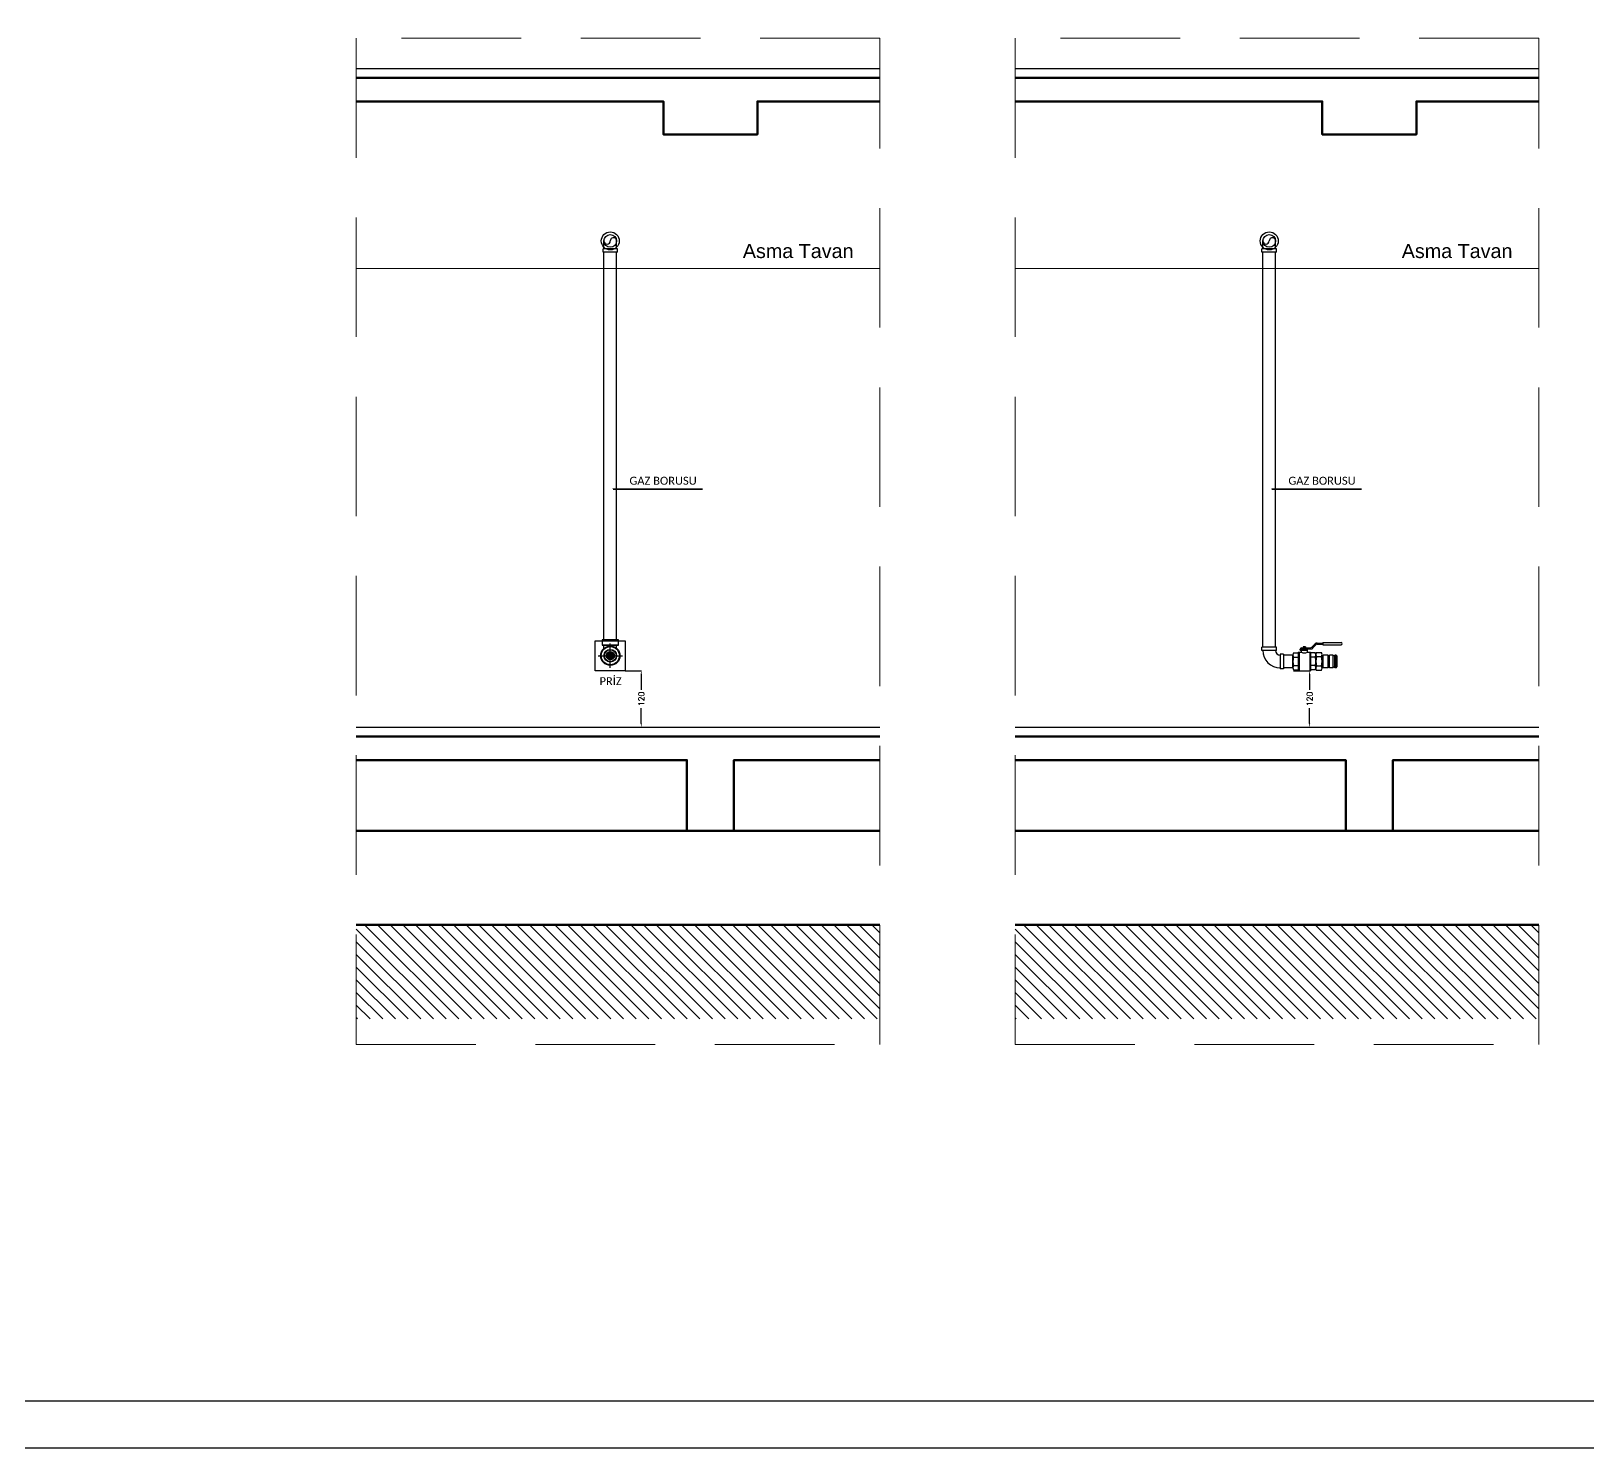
# Model space of a CAD drawing. Header units: centimetres. Extents: x 392964 to 515689, y 49661 to 58661.
# Drawn here: x 504907 to 508215, y 49661 to 52673 of the extents above; entities that cross this region are included whole.
import ezdxf

# ---------------------------------------------------------------- set-up
doc = ezdxf.new("R2010")
doc.units = ezdxf.units.CM
doc.linetypes.add('DASHED', pattern=[19.05, 12.7, -6.35])
doc.layers.get('0').update_dxf_attribs({"lineweight": 9})
for name, color, linetype, lineweight in [('---___EB_draft02_tasiyici', 5, 'Continuous', 50), ('0-KRCN-SHT-DETAY-YAZI', 71, 'Continuous', 35), ('0-KRCN-Z-ANTET', 71, 'Continuous', 30), ('0-KRCN-ÖLÇÜ', 11, 'Continuous', 25), ('_MDS_BORU_22.00X1.00_BASINÇLI HAVA', 5, 'Continuous', 30)]:
    doc.layers.add(name, color=color, linetype=linetype, lineweight=lineweight)
for name, color, linetype in [('---___EB_draft03_gorunus', 8, 'Continuous'), ('---___EB_draft04_yazi', 8, 'Continuous'), ('---___EB_draft05_ht_zemin', 8, 'Continuous'), ('-M-VALVE', 7, 'Continuous'), ('RAKOR02', 132, 'Continuous'), ('vana-kuresel02', 2, 'Continuous')]:
    doc.layers.add(name, color=color, linetype=linetype)
doc.styles.add('KATMAN YAZI STİLİ', font='calibri.ttf')
doc.styles.add('Normal', font='arial.ttf')
doc.styles.add('RADYATOR', font='romans.shx')
doc.dimstyles.new('Detay Olcu', dxfattribs={"dimtxt": 18, "dimasz": 15, "dimexe": 0.18, "dimexo": 0.0625, "dimgap": 10, "dimtad": 2, "dimtih": 1, "dimtoh": 1, "dimdec": 0, "dimzin": 0, "dimdsep": 46, "dimtxsty": 'RADYATOR', "dimcen": 0.09, "dimadec": 0, "dimazin": 0, "dimtfac": 1, "dimtdec": 0, "dimtofl": 0, "dimtmove": 0, "dimatfit": 3, "dimfxl": 1, "dimtolj": 1, "dimtzin": 0, "dimarcsym": 0})

# ---------------------------------------------------------------- blocks, each defined once
blk = doc.blocks.new('G$C63E5540C')
at = {"layer": '-M-VALVE', "color": 7}
for p, q in [((-4, 0), (4.1, 0)), ((-0.59, 0.46), (-0.59, -0.45)), ((-0.21, 1.37), (-0.21, 1.1)), ((0, -4.05), (0, 4.05)), ((0.21, 1.37), (0.21, 1.1)), ((0.59, 0.46), (0.59, -0.45))]:
    blk.add_line(p, q, dxfattribs=at)
blk.add_lwpolyline([(-5, 5), (5, 5), (5, -5), (-5, -5)], close=True, dxfattribs=at)
for radius in [3.23, 3.02, 3.02, 2.11, 2.11, 2.01, 2, 1.39, 1.12, 0.808, 0.742, 0.528, 0.449, 0.277, 0.00284]:
    blk.add_circle((0, 0), radius, dxfattribs=at)
for radius, start, end in [(0.627, 20.1809, 159.8191), (0.594, 7.7463, 172.2537), (0.594, 187.7463, 352.2537), (0.627, 200.1809, 339.8191)]:
    blk.add_arc((0, 0), radius, start, end, dxfattribs=at)
for points in [[(-0.25, -0.12), (-0.24, -0.12), (-0.24, -0.11), (-0.23, -0.1), (-0.23, -0.09), (-0.22, -0.07), (-0.22, -0.06), (-0.21, -0.03), (-0.21, -0.01), (-0.21, 0.02), (-0.21, 0.03), (-0.22, 0.06), (-0.22, 0.08), (-0.23, 0.1), (-0.23, 0.11), (-0.24, 0.12), (-0.24, 0.12), (-0.25, 0.13)], [(0.25, 0.13), (0.24, 0.12), (0.24, 0.12), (0.23, 0.11), (0.23, 0.1), (0.22, 0.08), (0.21, 0.06), (0.21, 0.03), (0.21, 0.02), (0.21, -0.01), (0.21, -0.03), (0.21, -0.06), (0.22, -0.07), (0.23, -0.09), (0.23, -0.1), (0.24, -0.11), (0.24, -0.12), (0.25, -0.12)]]:
    blk.add_open_spline(points, degree=3, knots=[1.48617, 1.48617, 1.48617, 1.48617, 1.618518, 1.618518, 1.842375, 1.842375, 2.168854, 2.168854, 2.495334, 2.495334, 2.821813, 2.821813, 3.148293, 3.148293, 3.372149, 3.372149, 3.504498, 3.504498, 3.504498, 3.504498], dxfattribs=at)
blk = doc.blocks.new('*U18')
at = {"color": 8}
blk.add_circle((0, 0), 3.05, dxfattribs=at)
at = {"color": 0}
blk.add_circle((0, 0), 2.15, dxfattribs=at)
for centre, start, end in [((0, 1.07), 90, 270), ((0, -1.08), 270, 90)]:
    blk.add_arc(centre, 1.07, start, end, dxfattribs=at)
blk = doc.blocks.new('*D20')
at = {"layer": '0-KRCN-ÖLÇÜ', "color": 0, "lineweight": -2, "transparency": 16777216}
for p, q in [((506169.9, 51313.2), (506204, 51313.2)), ((506203.8, 51305.7), (506203.8, 51272.7)), ((506203.8, 51200.6), (506203.8, 51233.5)), ((506169.9, 51193.1), (506204, 51193.1))]:
    blk.add_line(p, q, dxfattribs=at)
at = {"layer": '0-KRCN-ÖLÇÜ', "color": 0, "transparency": 16777216}
for points in [[(506205.1, 51305.7), (506202.6, 51305.7), (506203.8, 51313.2)], [(506202.6, 51200.6), (506205.1, 51200.6), (506203.8, 51193.1)]]:
    blk.add_solid(points, dxfattribs=at)
at = {"layer": 'Defpoints', "color": 0, "transparency": 16777216}
for p in [(506169.8, 51313.2), (506203.8, 51313.2), (506169.8, 51193.1)]:
    blk.add_point(p, dxfattribs=at)
at = {"layer": '0-KRCN-ÖLÇÜ', "color": 0, "ltscale": 3, "transparency": 16777216, "insert": (506203.8, 51253.1), "char_height": 12, "attachment_point": 5, "rotation": 90, "style": 'RADYATOR'}
blk.add_mtext('\\A1;120', dxfattribs=at)
blk = doc.blocks.new('*D94')
at = {"layer": '0-KRCN-ÖLÇÜ', "color": 0, "lineweight": -2, "transparency": 16777216}
for p, q in [((507589.9, 51313.2), (507624, 51313.2)), ((507623.8, 51305.7), (507623.8, 51272.7)), ((507623.8, 51200.6), (507623.8, 51233.5)), ((507589.9, 51193.1), (507624, 51193.1))]:
    blk.add_line(p, q, dxfattribs=at)
at = {"layer": '0-KRCN-ÖLÇÜ', "color": 0, "transparency": 16777216}
for points in [[(507625.1, 51305.7), (507622.6, 51305.7), (507623.8, 51313.2)], [(507622.6, 51200.6), (507625.1, 51200.6), (507623.8, 51193.1)]]:
    blk.add_solid(points, dxfattribs=at)
at = {"layer": 'Defpoints', "color": 0, "transparency": 16777216}
for p in [(507589.8, 51313.2), (507623.8, 51313.2), (507589.8, 51193.1)]:
    blk.add_point(p, dxfattribs=at)
at = {"layer": '0-KRCN-ÖLÇÜ', "color": 0, "ltscale": 3, "transparency": 16777216, "insert": (507623.8, 51253.1), "char_height": 12, "attachment_point": 5, "rotation": 90, "style": 'RADYATOR'}
blk.add_mtext('\\A1;120', dxfattribs=at)
blk = doc.blocks.new('VKR32-Y')
at = {"layer": 'vana-kuresel02', "ltscale": 0.2}
for p, q in [((66.8, 50.2), (78.6, 61.9)), ((69.6, 47.4), (81.4, 59.1)), ((86, 65), (105.8, 65)), ((86, 61), (105.8, 61)), ((105.8, 67), (170.5, 67)), ((105.8, 59), (170.5, 59)), ((0, -22.5), (0, 22.5)), ((2, 30), (18.5, 30)), ((18.5, 32.9), (18.5, -32.9)), ((18.5, 32.9), (29.9, 32.9)), ((25.7, 40.1), (25.7, 43)), ((29.6, 41.4), (29.6, 43)), ((29.9, 32.9), (29.9, 40.1)), ((31, 44.3), (31, 48.2)), ((31, 48.2), (62.2, 48.2)), ((31, 44.3), (62.2, 44.3)), ((32.5, 44), (48.4, 44)), ((32.5, 41.4), (32.5, 44)), ((48.4, 41.4), (48.4, 44)), ((51, 32.9), (51, 41.4)), ((51, 32.9), (62.4, 32.9)), ((62.4, 32.9), (62.4, -32.9)), ((78.9, 30), (62.4, 30)), ((80.9, -22.5), (80.9, 22.5)), ((2, -30), (18.5, -30)), ((18.5, -32.9), (62.4, -32.9)), ((78.9, -30), (62.4, -30))]:
    blk.add_line(p, q, dxfattribs=at)
at = {"layer": 'vana-kuresel02', "ltscale": 0.5}
blk.add_line((105.8, 67), (105.8, 59), dxfattribs=at)
at = {"layer": 'vana-kuresel02', "color": 155, "linetype": 'Continuous', "ltscale": 0.01}
for p, q in [((2, 15), (18.5, 15)), ((21.4, 32.9), (21.4, -32.9)), ((25.7, 41.4), (51, 41.4)), ((25.7, 40.1), (51, 40.1)), ((32.5, 41.4), (48.4, 41.4)), ((36.5, 51.2), (36.5, 48.2)), ((37.5, 51.5), (43.5, 51.5)), ((38.5, 51.2), (38.5, 48.2)), ((42.5, 51.2), (42.5, 48.2)), ((44.5, 51.2), (44.5, 48.2)), ((59.6, 32.9), (59.6, -32.9)), ((78.9, 15), (62.4, 15)), ((2, -15), (18.5, -15)), ((78.9, -15), (62.4, -15))]:
    blk.add_line(p, q, dxfattribs=at)
at = {"layer": 'vana-kuresel02', "ltscale": 0.2}
for centre, radius, start, end in [((86, 54.4), 10.6, 90, 135), ((86, 54.4), 6.6, 90, 135), ((170.5, 63), 3.98, 270, 90), ((15.1, 22.5), 15.1, 150.1372, 180), ((31, 43), 5.28, 90, 180), ((31, 43), 1.32, 90, 180), ((40.5, 53), 22.7, 242.2972, 297.7028), ((62.2, 54.8), 6.6, 270, 315), ((62.2, 54.8), 10.6, 270, 315), ((65.9, 22.5), 15.1, 0, 29.8628), ((15.1, -22.5), 15.1, 180, 209.8628), ((65.9, -22.5), 15.1, 330.1372, 0)]:
    blk.add_arc(centre, radius, start, end, dxfattribs=at)
at = {"layer": 'vana-kuresel02', "color": 155, "linetype": 'Continuous', "ltscale": 0.01}
for centre, radius, start, end in [((15.1, 22.5), 15.1, 180, 209.8628), ((57.2, 0), 57.2, 164.8107, 195.1893), ((37.5, 49.9), 1.66, 52.8162, 127.1838), ((40.5, 45.4), 6.13, 70.9056, 109.0944), ((43.5, 49.9), 1.66, 52.8162, 127.1838), ((65.9, 22.5), 15.1, 330.1372, 0), ((23.7, 0), 57.2, 344.8107, 15.1893), ((15.1, -22.5), 15.1, 150.1372, 180), ((65.9, -22.5), 15.1, 0, 29.8628)]:
    blk.add_arc(centre, radius, start, end, dxfattribs=at)
blk = doc.blocks.new('A$C6A0AA91C')
at = {"layer": 'RAKOR02', "ltscale": 0.2}
for p, q in [((0, -14.6), (0, 14.2)), ((1.2, 19.1), (12, 19.1)), ((1.2, 10.1), (12, 10.1)), ((13.2, -14.6), (13.2, 14.2)), ((13.2, -14.2), (13.2, 14.2)), ((15.7, 13.5), (13.2, 11)), ((13.2, -11), (13.2, 11)), ((26, 13.5), (15.7, 13.5)), ((15.7, -13.5), (15.7, 13.5)), ((26, -13.5), (26, 13.5)), ((29, 12), (26, 12)), ((37, 13.5), (29, 13.5)), ((29, -13.5), (29, 13.5)), ((37, -13.5), (37, 13.5)), ((40, 12), (37, 12)), ((43, 13.5), (40, 13.5)), ((40, -13.5), (40, 13.5)), ((43, -13.5), (43, 13.5)), ((43, 13.5), (45.5, 11)), ((45.5, -11), (45.5, 11)), ((12, -10.1), (1.2, -10.1)), ((12, -19.1), (1.2, -19.1)), ((15.7, -13.5), (13.2, -11)), ((26, -13.5), (15.7, -13.5)), ((29, -12), (26, -12)), ((37, -13.5), (29, -13.5)), ((40, -12), (37, -12)), ((43, -13.5), (40, -13.5)), ((43, -13.5), (45.5, -11))]:
    blk.add_line(p, q, dxfattribs=at)
for centre, radius, start, end in [((9, 14.6), 9.04, 150.1372, 209.8628), ((42.7, 0), 42.7, 166.3823, 193.6177), ((4.2, 14.6), 9.04, 330.1372, 29.8628), ((-29.5, 0), 42.7, 346.3823, 13.6177), ((9, -14.6), 9.04, 150.1372, 209.8628), ((4.2, -14.6), 9.04, 330.1372, 29.8628)]:
    blk.add_arc(centre, radius, start, end, dxfattribs=at)

msp = doc.modelspace()

# ---------------------------------------------------------------- hatches: boundary and pattern name
at = {"layer": '---___EB_draft05_ht_zemin'}
h = msp.add_hatch(dxfattribs=at)
h.set_pattern_fill('LINE', color=256, scale=6, angle=135)
h.set_pattern_definition([(135, (-35053.464, 127172.372), (-13.4703842, -13.4703842), [])])
h.paths.add_polyline_path([(506710.6, 50573.1), (506710.6, 50773.1), (505598.2, 50773.1), (505598.2, 50573.1)])
h = msp.add_hatch(dxfattribs=at)
h.set_pattern_fill('LINE', color=256, scale=6, angle=135)
h.set_pattern_definition([(135, (-33653.464, 127172.372), (-13.4703842, -13.4703842), [])])
h.paths.add_polyline_path([(508110.6, 50573.1), (508110.6, 50773.1), (506998.2, 50773.1), (506998.2, 50573.1)])

# ---------------------------------------------------------------- linework, layer by layer
at = {"layer": '---___EB_draft02_tasiyici'}
for points in [[(505598.2, 52573.1), (506710.6, 52573.1)], [(506998.2, 52573.1), (508110.6, 52573.1)], [(506710.6, 52523.1), (506450.7, 52523.1), (506450.7, 52453.1), (506250.7, 52453.1), (506250.7, 52523.1), (505598.2, 52523.1)], [(508110.6, 52523.1), (507850.7, 52523.1), (507850.7, 52453.1), (507650.7, 52453.1), (507650.7, 52523.1), (506998.2, 52523.1)], [(505598.2, 51173.1), (506710.6, 51173.1)], [(506998.2, 51173.1), (508110.6, 51173.1)], [(506710.6, 51123.1), (506400.7, 51123.1), (506400.7, 50973.1), (506300.7, 50973.1), (506300.7, 51123.1), (505598.2, 51123.1)], [(508110.6, 51123.1), (507800.7, 51123.1), (507800.7, 50973.1), (507700.7, 50973.1), (507700.7, 51123.1), (506998.2, 51123.1)], [(505598.2, 50973.1), (506710.6, 50973.1)], [(506998.2, 50973.1), (508110.6, 50973.1)], [(506710.6, 50773.1), (505598.2, 50773.1)], [(508110.6, 50773.1), (506998.2, 50773.1)]]:
    msp.add_lwpolyline(points, dxfattribs=at)
at = {"layer": '---___EB_draft03_gorunus'}
for p, q in [((505598.2, 51193.1), (506710.6, 51193.1)), ((506998.2, 51193.1), (508110.6, 51193.1))]:
    msp.add_line(p, q, dxfattribs=at)
for points in [[(505598.2, 52593.1), (506710.6, 52593.1)], [(506998.2, 52593.1), (508110.6, 52593.1)]]:
    msp.add_lwpolyline(points, dxfattribs=at)
at = {"linetype": 'ByBlock', "ltscale": 3}
for p, q in [((505598.2, 52168.1), (506710.6, 52168.1)), ((506998.2, 52168.1), (508110.6, 52168.1))]:
    msp.add_line(p, q, dxfattribs=at)
at = {"linetype": 'DASHED', "ltscale": 20}
for points in [[(505598.2, 50518.4), (506710.6, 50518.4), (506710.6, 52657.5), (505598.2, 52657.5)], [(506998.2, 50518.4), (508110.6, 50518.4), (508110.6, 52657.5), (506998.2, 52657.5)]]:
    msp.add_lwpolyline(points, close=True, dxfattribs=at)
at = {"layer": '0-KRCN-SHT-DETAY-YAZI'}
for points in [[(506143.9, 51699.1), (506143.9, 51699.1), (506333.9, 51699.1)], [(507543.9, 51699.1), (507543.9, 51699.1), (507733.9, 51699.1)]]:
    msp.add_lwpolyline(points, dxfattribs=at)
at = {"layer": '0-KRCN-Z-ANTET'}
for points in [[(392964.1, 49661.3), (515688.8, 49661.3), (515688.8, 58661.3), (392964.1, 58661.3)], [(503064.1, 49761.3), (513498.8, 49761.3), (513498.8, 58561.3), (503064.1, 58561.3)]]:
    msp.add_lwpolyline(points, close=True, dxfattribs=at)
at = {"layer": '_MDS_BORU_22.00X1.00_BASINÇLI HAVA', "linetype": 'Continuous', "ltscale": 80}
for p, q in [((506124.6, 52209.8), (506124.6, 52226.7)), ((506151.5, 52209.8), (506151.5, 52226.7)), ((507524.6, 52209.8), (507524.6, 52226.7)), ((507551.5, 52209.8), (507551.5, 52226.7)), ((506122.5, 52202.8), (506122.5, 52209.8)), ((506153.5, 52209.8), (506122.5, 52209.8)), ((506153.5, 52202.8), (506122.5, 52202.8)), ((506124.6, 51378.4), (506124.6, 52202.8)), ((506151.5, 51378.4), (506151.5, 52202.8)), ((506153.5, 52202.8), (506153.5, 52209.8)), ((507522.5, 52202.8), (507522.5, 52209.8)), ((507553.5, 52209.8), (507522.5, 52209.8)), ((507553.5, 52202.8), (507522.5, 52202.8)), ((507524.6, 51363.4), (507524.6, 52202.8)), ((507551.5, 51363.4), (507551.5, 52202.8)), ((507553.5, 52202.8), (507553.5, 52209.8)), ((506120.7, 51378.4), (506120.7, 51367.3)), ((506155.3, 51378.4), (506120.7, 51378.4)), ((506120.7, 51367.3), (506155.3, 51367.3)), ((506153.5, 51367.3), (506122.6, 51367.3)), ((506124.6, 51360.7), (506124.6, 51367.3)), ((506151.5, 51360.7), (506151.5, 51367.3)), ((506155.3, 51367.3), (506155.3, 51378.4)), ((507522.5, 51356.3), (507522.5, 51363.4)), ((507553.5, 51363.4), (507522.5, 51363.4)), ((507553.5, 51356.3), (507522.5, 51356.3)), ((507553.5, 51356.3), (507553.5, 51363.4)), ((507568.5, 51348.4), (507561.5, 51348.4)), ((507561.5, 51348.4), (507561.5, 51317.4)), ((507568.5, 51348.4), (507568.5, 51317.4)), ((507588.5, 51346.3), (507568.5, 51346.3)), ((507568.5, 51317.4), (507561.5, 51317.4)), ((507588.5, 51319.4), (507568.5, 51319.4))]:
    msp.add_line(p, q, dxfattribs=at)
for radius in [37, 10]:
    msp.add_arc((507561.5, 51356.3), radius, 180, 270, dxfattribs=at)

# ---------------------------------------------------------------- block references
at = {"layer": '-M-VALVE', "color": 7, "xscale": 6.382564499080188, "yscale": 6.382564499080188, "zscale": 6.382564499080188}
msp.add_blockref('G$C63E5540C', (506138, 51345), dxfattribs=at)
at = {"layer": '_MDS_BORU_22.00X1.00_BASINÇLI HAVA', "linetype": 'Continuous', "ltscale": 80, "xscale": 6.269057039775622, "yscale": 6.269057039775622, "zscale": 6.269057039775622, "rotation": 89.99999999999999}
for p in [(506138, 52226.7), (507538, 52226.7)]:
    msp.add_blockref('*U18', p, dxfattribs=at)
at = {"layer": 'vana-kuresel02', "ltscale": 0.5, "xscale": 0.6000000000000001, "yscale": 0.6000000000000001, "zscale": 0.6000000000000001}
msp.add_blockref('VKR32-Y', (507588.5, 51332.9), dxfattribs=at)
at = {"layer": 'vana-kuresel02', "ltscale": 0.5}
msp.add_blockref('A$C6A0AA91C', (507637.1, 51333), dxfattribs=at)

# ---------------------------------------------------------------- texts
at = {"layer": '---___EB_draft04_yazi', "color": 1, "char_height": 30, "width": 1758.233, "attachment_point": 3, "style": 'Normal'}
for insert in [(506654.8, 52220.2), (508054.8, 52220.2)]:
    msp.add_mtext('Asma Tavan', dxfattribs=dict(at, insert=insert))
at = {"layer": '0-KRCN-SHT-DETAY-YAZI', "style": 'KATMAN YAZI STİLİ'}
for s, p in [('GAZ BORUSU', (506178.7, 51708.4)), ('GAZ BORUSU', (507578.7, 51708.4)), ('PRİZ', (506115.1, 51282.4))]:
    msp.add_text(s, height=17, dxfattribs=at).set_placement(p)

# ---------------------------------------------------------------- dimensions: what is measured, and where the dimension line sits
at = {"layer": '0-KRCN-ÖLÇÜ'}
for base, p1, p2, picture, middle in [((506203.8, 51313.2), (506169.8, 51193.1), (506169.8, 51313.2), '*D20', (506203.8, 51253.1)), ((507623.8, 51313.2), (507589.8, 51193.1), (507589.8, 51313.2), '*D94', (507623.8, 51253.1))]:
    dim = msp.add_linear_dim(base=base, p1=p1, p2=p2, angle=90, dimstyle='Detay Olcu', override={"dimtxt": 12, "dimasz": 7.5, "dimgap": 5}, dxfattribs=at)
    dim.commit()
    dim.dimension.update_dxf_attribs({"geometry": picture, "text_midpoint": middle, "text_rotation": 90})

doc.saveas('drawing.dxf')
